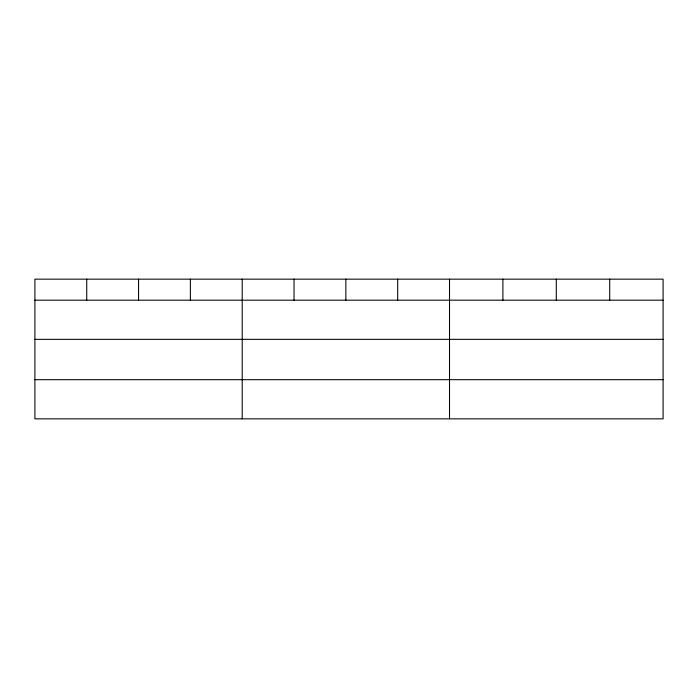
<?xml version="1.0" encoding="UTF-8"?>
<svg xmlns="http://www.w3.org/2000/svg" width="698" height="698" viewBox="0 0 698 698"><rect width="100%" height="100%" fill="white"/><g stroke="black" fill="none" stroke-linecap="round" stroke-linejoin="round"><path stroke-width="1.05" d="M663.1 339.341L663.1 279.156L34.9 279.156L34.9 418.844L663.1 418.844L663.1 339.341L34.9 339.341M34.9 300.184L663.1 300.184M34.9 379.686L663.1 379.686M609.703 279.156L609.703 300.184M556.306 279.156L556.306 300.184M502.909 279.156L502.909 300.184M449.512 279.156L449.512 418.844M397.686 279.156L397.686 300.184M345.859 279.156L345.859 300.184M294.033 279.156L294.033 300.184M242.206 279.156L242.206 418.844M190.38 279.156L190.38 300.184M138.553 279.156L138.553 300.184M86.727 279.156L86.727 300.184"/></g></svg>
